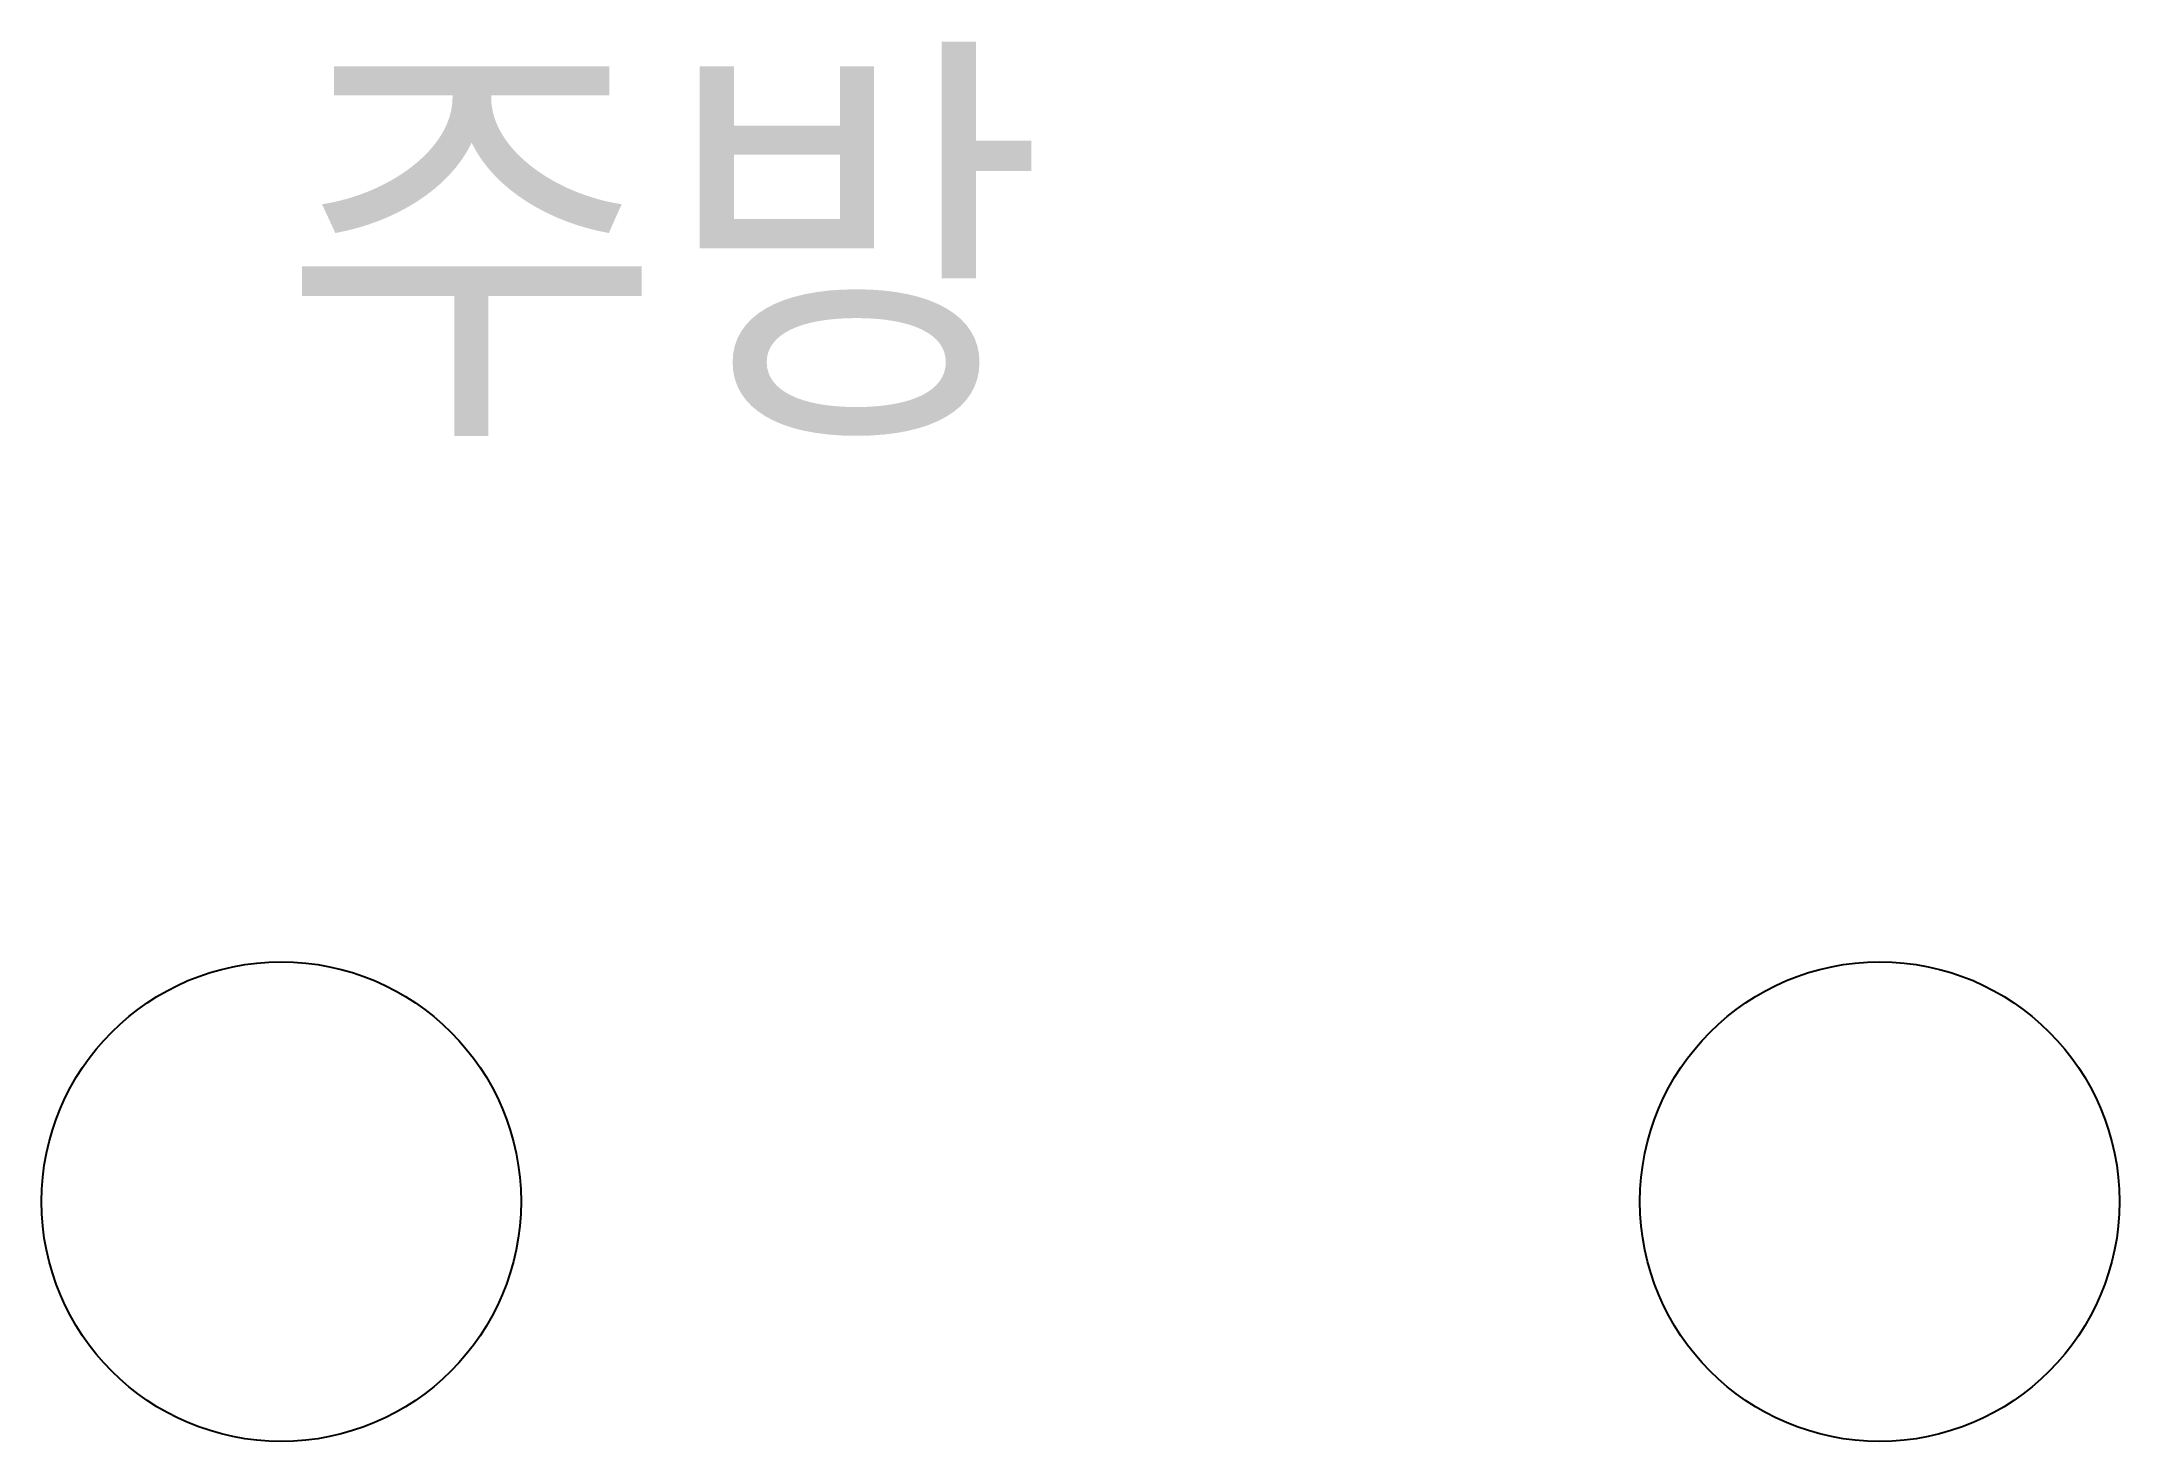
# Model space of a CAD drawing. Header units: millimetres. Extents: x -150 to 1150, y -150 to 726.
import ezdxf

# ---------------------------------------------------------------- set-up
doc = ezdxf.new("R2010")
doc.units = ezdxf.units.MM
doc.layers.add('전등', color=2, linetype='Continuous')

# ---------------------------------------------------------------- blocks, each defined once
blk = doc.blocks.new('조명-매입')
blk.add_circle((0, 0), 150)

msp = doc.modelspace()

# ---------------------------------------------------------------- block references
at = {"layer": '전등'}
for p in [(0, 0), (1000, 0)]:
    msp.add_blockref('조명-매입', p, dxfattribs=at)

# ---------------------------------------------------------------- texts
msp.add_text('주방', height=200, dxfattribs=at).set_placement((0, 500))

doc.saveas('drawing.dxf')
